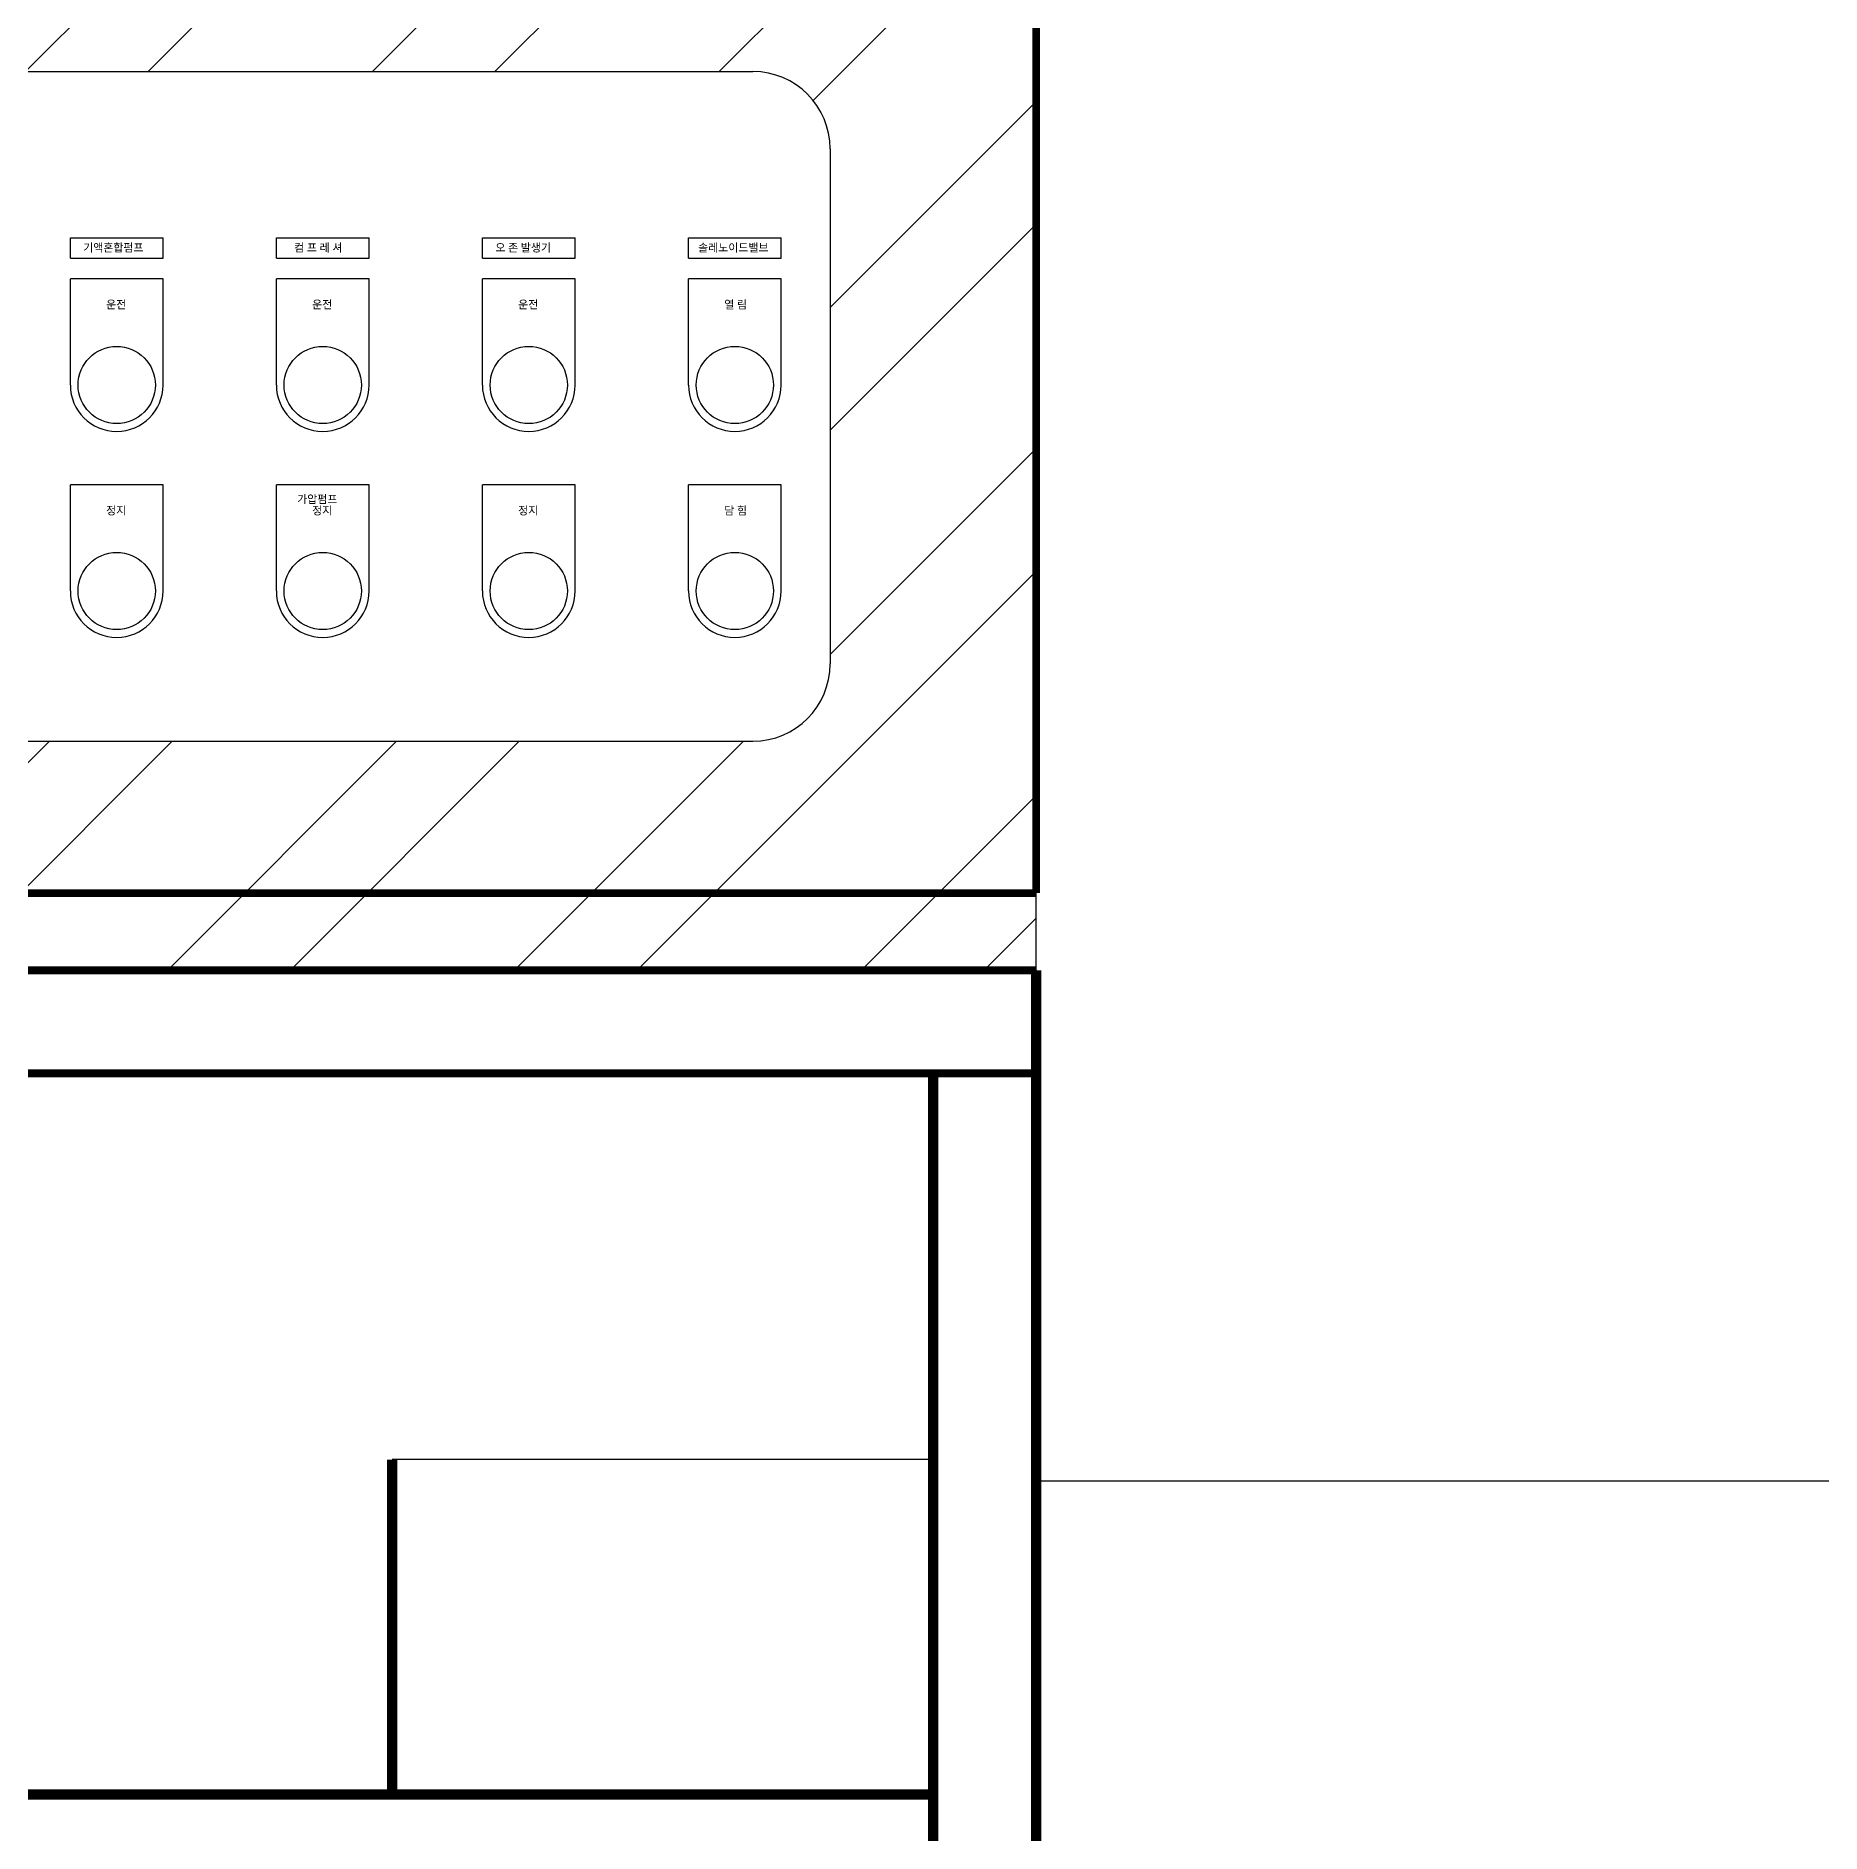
# Model space of a CAD drawing. Header units: millimetres. Extents: x 169673 to 334584, y 156879 to 224061.
# Drawn here: x 189458.6 to 189861.7, y 160790.5 to 161196.3 of the extents above; entities that cross this region are included whole.
import ezdxf
from ezdxf.enums import TextEntityAlignment as Align

# ---------------------------------------------------------------- set-up
doc = ezdxf.new("R2010")
doc.units = ezdxf.units.MM
doc.header["$LTSCALE"] = 40
doc.header["$MEASUREMENT"] = 0
doc.layers.get('0').update_dxf_attribs({"linetype": 'CONTINUOUS'})
for name, color, linetype in [('DUCT', 4, 'CONTINUOUS'), ('PANEL', 7, 'CONTINUOUS'), ('해성', 4, 'CONTINUOUS')]:
    doc.layers.add(name, color=color, linetype=linetype)
doc.styles.add('맑은 고딕', font='malgun.ttf')

msp = doc.modelspace()

# ---------------------------------------------------------------- hatches: boundary and pattern name
h = msp.add_hatch()
h.set_pattern_fill('STEEL', color=256, scale=17.447488)
h.set_pattern_definition([(45, (18745.58, 136948.496), (-39.170729, 39.170729), []), (45, (18745.58, 136976.194), (-39.170729, 39.170729), [])])
h.paths.add_polyline_path([(189684.44, 161235.4), (189277.33, 161235.4), (189277.33, 161002.77), (189684.44, 161002.77)])
h.paths.add_polyline_path([(189341.31, 161037.08, -0.414214), (189323.86, 161054.53), (189323.86, 161170.84, -0.414214), (189341.31, 161188.29), (189620.47, 161188.29, -0.414214), (189637.92, 161170.84), (189637.92, 161054.53, -0.414214), (189620.47, 161037.08)], flags=16)
h.paths.add_polyline_path([(189332.58, 161070.99), (189332.58, 161094.95), (189353.52, 161094.95), (189353.52, 161070.99, -1)], flags=0)
h.paths.add_polyline_path([(189334.33, 161070.99, -1), (189351.78, 161070.99, -1)], flags=0)
h.paths.add_polyline_path([(189308.16, 161060.92), (189302.34, 161060.92, -0.414214), (189296.53, 161066.74), (189296.53, 161142.35, -0.414214), (189302.34, 161148.16), (189308.16, 161148.16, -0.414214), (189313.97, 161142.35), (189313.97, 161066.74, -0.414214)], flags=16)
h.paths.add_polyline_path([(189379.11, 161070.99), (189379.11, 161094.95), (189400.05, 161094.95), (189400.05, 161070.99, -1)], flags=0)
h.paths.add_polyline_path([(189380.86, 161070.99, -1), (189398.3, 161070.99, -1)], flags=0)
h.paths.add_polyline_path([(189298.51, 161072.5, -1), (189311.99, 161072.5, -1)], flags=0)
h.paths.add_polyline_path([(189332.58, 161117.51), (189332.58, 161141.47), (189353.52, 161141.47), (189353.52, 161117.51, -1)], flags=0)
h.paths.add_polyline_path([(189334.33, 161117.51, -1), (189351.78, 161117.51, -1)], flags=0)
h.paths.add_polyline_path([(189425.64, 161070.99), (189425.64, 161094.95), (189446.57, 161094.95), (189446.57, 161070.99, -1)], flags=0)
h.paths.add_polyline_path([(189379.11, 161117.51), (189379.11, 161141.47), (189400.05, 161141.47), (189400.05, 161117.51, -1)], flags=0)
h.paths.add_polyline_path([(189427.38, 161070.99, -1), (189444.83, 161070.99, -1)], flags=0)
h.paths.add_polyline_path([(189380.86, 161117.51, -1), (189398.3, 161117.51, -1)], flags=0)
h.paths.add_polyline_path([(189425.64, 161117.51), (189425.64, 161141.47), (189446.57, 161141.47), (189446.57, 161117.51, -1)], flags=0)
h.paths.add_polyline_path([(189427.38, 161117.51, -1), (189444.83, 161117.51, -1)], flags=0)
h.paths.add_polyline_path([(189332.58, 161146.13), (189332.58, 161150.78), (189353.52, 161150.78), (189353.52, 161146.13)], flags=0)
h.paths.add_polyline_path([(189379.11, 161146.13), (189379.11, 161150.78), (189400.05, 161150.78), (189400.05, 161146.13)], flags=0)
h.paths.add_polyline_path([(189472.16, 161070.99), (189472.16, 161094.95), (189493.1, 161094.95), (189493.1, 161070.99, -1)], flags=0)
h.paths.add_polyline_path([(189473.91, 161070.99, -1), (189491.36, 161070.99, -1)], flags=0)
h.paths.add_polyline_path([(189425.64, 161146.13), (189425.64, 161150.78), (189446.57, 161150.78), (189446.57, 161146.13)], flags=0)
h.paths.add_polyline_path([(189472.16, 161117.51), (189472.16, 161141.47), (189493.1, 161141.47), (189493.1, 161117.51, -1)], flags=0)
h.paths.add_polyline_path([(189473.91, 161117.51, -1), (189491.36, 161117.51, -1)], flags=0)
h.paths.add_polyline_path([(189472.16, 161146.13), (189472.16, 161150.78), (189493.1, 161150.78), (189493.1, 161146.13)], flags=0)
h.paths.add_polyline_path([(189518.22, 161067.61), (189518.22, 161141.47), (189625.81, 161141.47), (189625.81, 161067.61)], flags=0)
h.paths.add_polyline_path([(189422.73, 161206.32), (189422.73, 161223.77), (189539.05, 161223.77), (189539.05, 161206.32)], flags=16)
h.paths.add_polyline_path([(189425.47, 161214.7, -1), (189430.12, 161214.7, -1)], flags=0)
h.paths.add_polyline_path([(189531.66, 161214.7, -1), (189536.31, 161214.7, -1)], flags=0)
h.paths.add_polyline_path([(189684.44, 161002.77), (189277.33, 161002.77), (189277.33, 160985.32), (189684.44, 160985.32)])
h.paths.add_polyline_path([(189458.44, 161209.03), (189509.87, 161209.03), (189509.87, 161222.28), (189458.44, 161222.28)], flags=8)
h.paths.add_polyline_path([(189335, 161147), (189350.77, 161147), (189350.77, 161150.01), (189335, 161150.01)], flags=8)
h.paths.add_polyline_path([(189382.61, 161146.99), (189397.16, 161146.99), (189397.16, 161150.01), (189382.61, 161150.01)], flags=8)
h.paths.add_polyline_path([(189428.05, 161146.99), (189443.82, 161146.99), (189443.82, 161150.01), (189428.05, 161150.01)], flags=8)
h.paths.add_polyline_path([(189473.84, 161146.99), (189492.09, 161146.99), (189492.09, 161150.05), (189473.84, 161150.05)], flags=8)
h.paths.add_polyline_path([(189479.74, 161134.18), (189486.88, 161134.18), (189486.88, 161137.15), (189479.74, 161137.15)], flags=8)
h.paths.add_polyline_path([(189479.75, 161087.69), (189486.87, 161087.69), (189486.87, 161090.62), (189479.75, 161090.62)], flags=8)
h.paths.add_polyline_path([(189383.31, 161090.2), (189394.16, 161090.2), (189394.16, 161093.21), (189383.31, 161093.21)], flags=8)
h.paths.add_polyline_path([(189433.22, 161134.22), (189439.12, 161134.22), (189439.12, 161137.14), (189433.22, 161137.14)], flags=8)
h.paths.add_polyline_path([(189433.2, 161087.61), (189439.13, 161087.61), (189439.13, 161090.63), (189433.2, 161090.63)], flags=8)
h.paths.add_polyline_path([(189386.69, 161134.22), (189392.59, 161134.22), (189392.59, 161137.14), (189386.69, 161137.14)], flags=8)
h.paths.add_polyline_path([(189386.68, 161087.61), (189392.61, 161087.61), (189392.61, 161090.63), (189386.68, 161090.63)], flags=8)
h.paths.add_polyline_path([(189340.17, 161134.22), (189346.06, 161134.22), (189346.06, 161137.14), (189340.17, 161137.14)], flags=8)
h.paths.add_polyline_path([(189340.15, 161087.61), (189346.08, 161087.61), (189346.08, 161090.63), (189340.15, 161090.63)], flags=8)

# ---------------------------------------------------------------- linework, layer by layer
at = {"color": 7, "ltscale": 20}
for p, q in [((189341.31, 161188.29), (189620.47, 161188.29)), ((189341.31, 161037.08), (189620.47, 161037.08))]:
    msp.add_line(p, q, dxfattribs=at)
for p, q in [((189637.92, 161170.84), (189637.92, 161054.53)), ((189661.18, 160874.82), (189539.05, 160874.82)), ((189661.18, 160874.82), (189661.18, 160799.21))]:
    msp.add_line(p, q)
at = {"color": 0}
for p, q in [((189466.35, 161146.13), (189466.35, 161150.78)), ((189466.35, 161150.78), (189487.29, 161150.78)), ((189487.29, 161146.13), (189487.29, 161150.78)), ((189512.87, 161146.13), (189512.87, 161150.78)), ((189512.87, 161150.78), (189533.81, 161150.78)), ((189533.81, 161146.13), (189533.81, 161150.78)), ((189559.4, 161146.13), (189559.4, 161150.78)), ((189559.4, 161150.78), (189580.34, 161150.78)), ((189580.34, 161146.13), (189580.34, 161150.78)), ((189605.93, 161146.13), (189605.93, 161150.78)), ((189605.93, 161150.78), (189626.86, 161150.78)), ((189626.86, 161146.13), (189626.86, 161150.78)), ((189466.35, 161146.13), (189487.29, 161146.13)), ((189512.87, 161146.13), (189533.81, 161146.13)), ((189559.4, 161146.13), (189580.34, 161146.13)), ((189605.93, 161146.13), (189626.86, 161146.13))]:
    msp.add_line(p, q, dxfattribs=at)
at = {"color": 0, "ltscale": 20}
for p, q in [((189487.29, 161141.47), (189466.35, 161141.47)), ((189466.35, 161117.51), (189466.35, 161141.47)), ((189487.29, 161117.51), (189487.29, 161141.47)), ((189533.81, 161141.47), (189512.87, 161141.47)), ((189512.87, 161117.51), (189512.87, 161141.47)), ((189533.81, 161117.51), (189533.81, 161141.47)), ((189580.34, 161141.47), (189559.4, 161141.47)), ((189559.4, 161117.51), (189559.4, 161141.47)), ((189580.34, 161117.51), (189580.34, 161141.47)), ((189626.86, 161141.47), (189605.93, 161141.47)), ((189605.93, 161117.51), (189605.93, 161141.47)), ((189626.86, 161117.51), (189626.86, 161141.47)), ((189487.29, 161094.95), (189466.35, 161094.95)), ((189466.35, 161070.99), (189466.35, 161094.95)), ((189487.29, 161070.99), (189487.29, 161094.95)), ((189533.81, 161094.95), (189512.87, 161094.95)), ((189512.87, 161070.99), (189512.87, 161094.95)), ((189533.81, 161070.99), (189533.81, 161094.95)), ((189580.34, 161094.95), (189559.4, 161094.95)), ((189559.4, 161070.99), (189559.4, 161094.95)), ((189580.34, 161070.99), (189580.34, 161094.95)), ((189626.86, 161094.95), (189605.93, 161094.95)), ((189605.93, 161070.99), (189605.93, 161094.95)), ((189626.86, 161070.99), (189626.86, 161094.95))]:
    msp.add_line(p, q, dxfattribs=at)
for points, const_width in [([(189684.44, 161235.4), (189684.44, 161002.77)], 1.74), ([(189684.44, 161002.77), (189277.33, 161002.77)], 1.74), ([(189277.33, 160461.89), (189684.44, 160461.89), (189684.44, 160985.32)], 2.33), ([(189684.44, 160985.32), (189277.33, 160985.32)], 1.74), ([(189684.44, 160962.06), (189277.33, 160962.06)], 1.74), ([(189661.18, 160485.16), (189661.18, 160962.06)], 2.33), ([(189539.05, 160799.46), (189539.05, 160874.82)], 2.33), ([(189300.6, 160799.21), (189661.18, 160799.21)], 2.33)]:
    msp.add_lwpolyline(points, dxfattribs=dict(const_width=const_width))
for centre in [(189476.82, 161117.51), (189523.34, 161117.51), (189569.87, 161117.51), (189616.4, 161117.51), (189476.82, 161070.99), (189523.34, 161070.99), (189569.87, 161070.99), (189616.4, 161070.99)]:
    msp.add_circle(centre, 8.72, dxfattribs=at)
at = {"color": 7, "ltscale": 20}
for centre, start, end in [((189620.47, 161170.84), 0, 90), ((189620.47, 161054.53), 270, 0)]:
    msp.add_arc(centre, 17.45, start, end, dxfattribs=at)
at = {"color": 0, "ltscale": 20}
for centre in [(189476.82, 161117.51), (189523.34, 161117.51), (189569.87, 161117.51), (189616.4, 161117.51), (189476.82, 161070.99), (189523.34, 161070.99), (189569.87, 161070.99), (189616.4, 161070.99)]:
    msp.add_arc(centre, 10.47, 180, 0, dxfattribs=at)
at = {"layer": 'DUCT'}
msp.add_line((189684.44, 160870.01, 0), (190420.92, 160870.01, 0), dxfattribs=at)
at = {"layer": '해성', "color": 0}
msp.add_line((189684.44, 160460.56), (189684.44, 161235.4), dxfattribs=at)

# ---------------------------------------------------------------- texts
at = {"layer": 'PANEL', "color": 0, "style": '맑은 고딕'}
for s, p in [('기액혼합펌프', (189469.26, 161148.52)), ('컴 프 레 셔', (189516.88, 161148.52)), ('오 존 발생기', (189562.32, 161148.52)), ('솔레노이드밸브', (189608.12, 161148.52)), ('운전', (189474.42, 161135.67)), ('운전', (189520.95, 161135.67)), ('운전', (189567.47, 161135.67)), ('열 림', (189614, 161135.67)), ('정지', (189474.42, 161089.15)), ('가압펌프', (189517.57, 161091.73)), ('정지', (189520.95, 161089.15)), ('정지', (189567.47, 161089.15)), ('담 힘', (189614, 161089.15))]:
    msp.add_text(s, height=1.807, dxfattribs=at).set_placement(p, align=Align.MIDDLE_LEFT)

doc.saveas('drawing.dxf')
